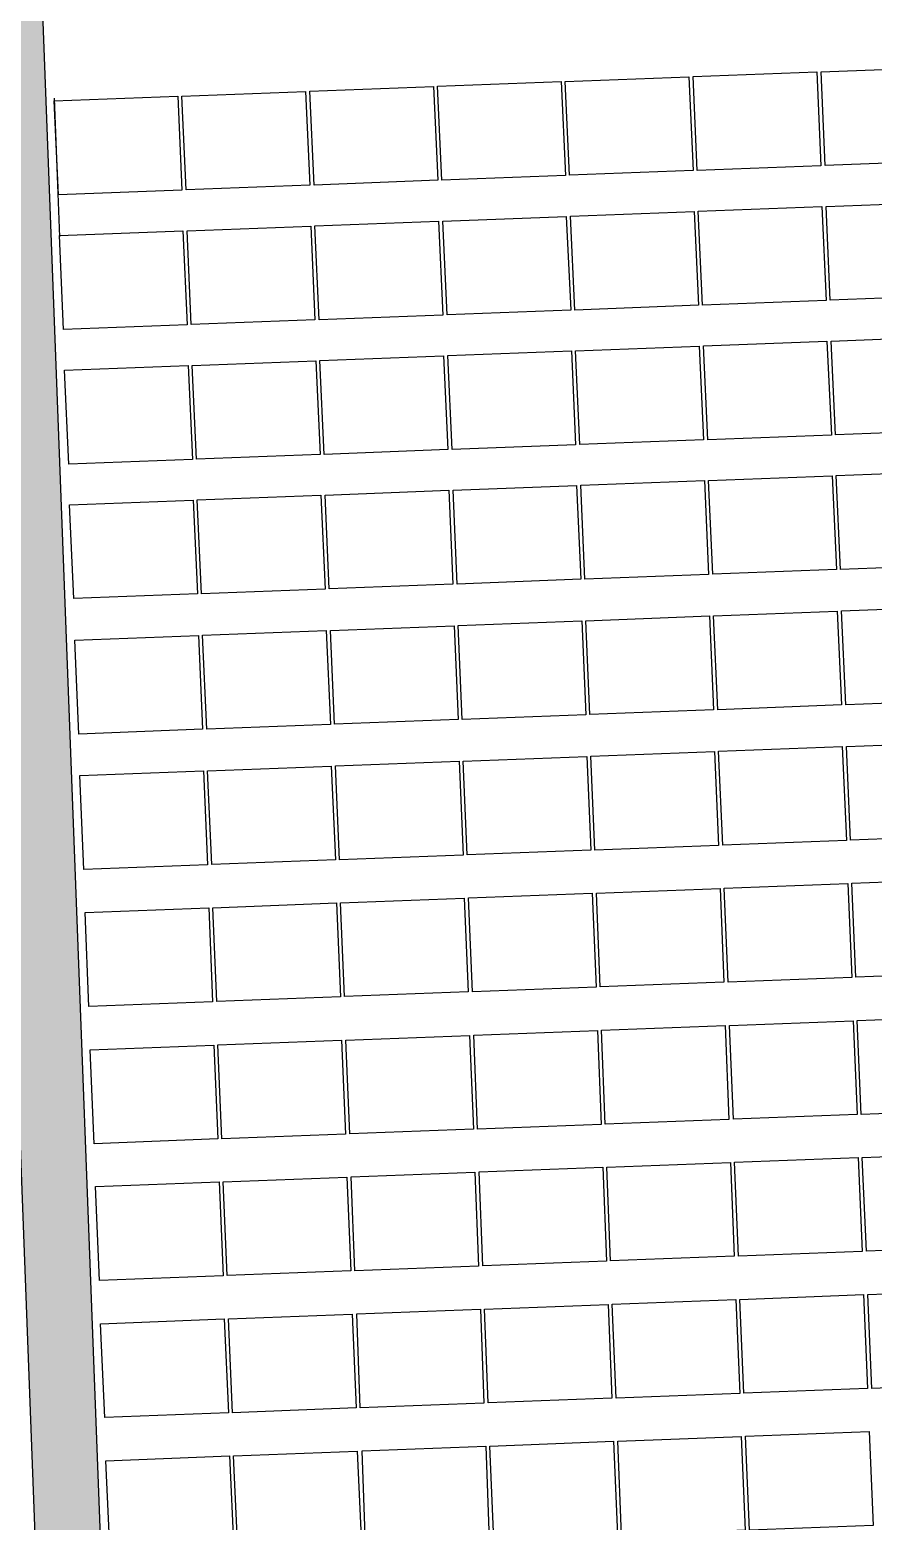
# Model space of a CAD drawing. Header units: metres. Extents: x 1956498 to 1957612, y 2277909 to 2278547.
# Drawn here: x 1956803.3 to 1956854.7, y 2278176.8 to 2278267.7 of the extents above; entities that cross this region are included whole.
import ezdxf

# ---------------------------------------------------------------- set-up
doc = ezdxf.new("R2010")
doc.units = ezdxf.units.M
doc.layers.add('PVcase AlignmentLine', color=130, linetype='Continuous', plot=False)
doc.layers.add('PVcase PV Modules (full frames)', color=142, linetype='Continuous')
doc.layers.add('UBS-100-Circulation intérieure lourde', color=252, linetype='Continuous')

# ---------------------------------------------------------------- blocks, each defined once
blk = doc.blocks.new('3P6@20DEG F FX ID1 PVBlock')
at = {"color": 0, "transparency": 33554687}
blk.add_polyline3d([(0, 0, 2.083586713139974), (7.539539347030692, 0.2870042413902952, 2.083586713139975), (7.757297679336461, -5.433460050740019, 1.675326544159361e-15), (0.2177583323057694, -5.720464292130313, 0)], close=True, dxfattribs=at)

msp = doc.modelspace()

# ---------------------------------------------------------------- hatches: boundary and pattern name
at = {"layer": 'UBS-100-Circulation intérieure lourde', "transparency": 33554687}
h = msp.add_hatch(color=256, dxfattribs=at)
h.dxf.hatch_style = 1
edge = h.paths.add_edge_path()
edge.add_arc((1956764.775937202, 2278354.047734615), 10.98888332588078, 38.055118836919576, 92.19845196404327, ccw=False)
edge.add_arc((1956785.235277975, 2278370.073881621), 15.0000000032406, 218.0847095287733, 272.1729597382801)
edge.add_line((1956785.804021141, 2278355.084667789), (1956796.795983654, 2278355.501741271))
edge.add_line((1956796.795983654, 2278355.501741271), (1956798.696412464, 2278305.415981365))
edge.add_line((1956798.696412464, 2278305.415981365), (1956793.250331421, 2278305.209338011))
edge.add_line((1956793.250331421, 2278305.209338011), (1956793.705325957, 2278293.21796695))
edge.add_line((1956793.705325957, 2278293.21796695), (1956799.151407176, 2278293.424610309))
edge.add_line((1956799.151407176, 2278293.424610309), (1956805.262231156, 2278132.373971497))
edge.add_line((1956805.262231156, 2278132.373971497), (1956799.816150151, 2278132.167328046))
edge.add_line((1956799.816150151, 2278132.167328046), (1956800.271144691, 2278120.175957077))
edge.add_line((1956800.271144691, 2278120.175957077), (1956805.717225689, 2278120.382600434))
edge.add_line((1956805.717225689, 2278120.382600434), (1956808.505499487, 2278046.968937048))
edge.add_line((1956808.505499487, 2278046.968937048), (1956797.471805961, 2278046.520477231))
edge.add_arc((1956798.050883183, 2278031.558597255), 14.97308194175755, 92.21644131539423, 143.3305284562901)
edge.add_arc((1956776.381759162, 2278046.057097211), 11.14352137835336, 272.4211575891524, 330.0899243735837, ccw=False)
edge.add_line((1956776.852512727, 2278034.923523671), (1956777.009638957, 2278030.929814869))
edge.add_line((1956777.009638957, 2278030.929814869), (1956811.05939886, 2278032.310913297))
edge.add_line((1956811.05939886, 2278032.310913297), (1956845.09821501, 2278033.703832236))
edge.add_line((1956845.09821501, 2278033.703832236), (1956844.941310405, 2278037.691699671))
edge.add_arc((1956844.479915648, 2278048.799243783), 11.11712288870125, 215.1122603936908, 272.3786340929611, ccw=False)
edge.add_line((1956835.38581278, 2278042.404893593), (1956835.385812779, 2278042.404893593))
edge.add_arc((1956824.047902401, 2278032.596641205), 14.99166523962915, 40.86258006122761, 92.23155383180028)
edge.add_line((1956823.464155207, 2278047.576937126), (1956812.498220958, 2278047.131225021))
edge.add_line((1956812.498220958, 2278047.131225021), (1956800.793107333, 2278355.653406116))
edge.add_line((1956800.793107333, 2278355.653406116), (1956811.785325112, 2278356.070489282))
edge.add_arc((1956811.231408061, 2278371.033193459), 14.9729536298442, 272.1201129472284, 326.3140567721247)
edge.add_arc((1956832.785994752, 2278356.711410502), 10.90591148877471, 91.9203326248624, 146.5138370824924, ccw=False)
edge.add_line((1956832.420539268, 2278367.611197091), (1956832.168946329, 2278371.604529158))
edge.add_line((1956832.168946329, 2278371.604529158), (1956798.235802155, 2278370.316987037))
edge.add_line((1956798.235802155, 2278370.316987037), (1956764.21250126, 2278369.026024087))
edge.add_line((1956764.21250126, 2278369.026024087), (1956764.35439473, 2278365.028529609))

# ---------------------------------------------------------------- linework, layer by layer
at = {"layer": 'PVcase AlignmentLine', "transparency": 33554687}
msp.add_lwpolyline([(1956804.788454638, 2278263.543086052), (1956805.108901626, 2278255.097712621)], dxfattribs=at)
msp.add_lwpolyline([(1956804.788454638, 2278263.543086052), (1956805.108901626, 2278255.097712621)], dxfattribs=at)
at = {"layer": 'UBS-100-Circulation intérieure lourde', "transparency": 33554687}
msp.add_lwpolyline([(1956796.795983654, 2278355.501741271), (1956798.696412464, 2278305.415981365), (1956793.250331421, 2278305.209338011), (1956793.705325957, 2278293.217966949), (1956799.151407176, 2278293.424610308), (1956805.262231156, 2278132.373971497), (1956799.816150151, 2278132.167328045), (1956800.271144692, 2278120.175957076), (1956805.717225689, 2278120.382600434), (1956808.505499487, 2278046.968937048), (1956797.471805961, 2278046.52047723, 0.2268002442284344), (1956786.041064621, 2278040.500489724, -0.2570762172775547), (1956776.852512727, 2278034.92352367), (1956844.941310405, 2278037.69169967, -0.2552052530752312), (1956835.38581278, 2278042.404893592), (1956835.38581278, 2278042.404893592, 0.2279698997739576), (1956823.464155208, 2278047.576937125), (1956812.498220959, 2278047.131225021), (1956800.793107334, 2278355.653406115)], format="xyb", dxfattribs=at)

# ---------------------------------------------------------------- block references
at = {"layer": 'PVcase PV Modules (full frames)', "color": 144, "true_color": 0x007ca5, "transparency": 33554687, "extrusion": (-0.02196068660945072, -0.0008359675453166328, 0.9997584855363343), "rotation": 87.82000000000001}
msp.add_blockref('3P6@20DEG F FX ID1 PVBlock', (-2202179.597780575, 2041603.08853152, -44257.7219462739), dxfattribs=at)
at = {"layer": 'PVcase PV Modules (full frames)', "color": 144, "true_color": 0x007ca5, "transparency": 33554687, "extrusion": (-0.01294352320587762, -0.000492715255884116, 0.999916107700389), "rotation": 359.9998172912177}
msp.add_blockref('3P6@20DEG F FX ID1 PVBlock', (1956687.887618688, 2278252.406222177, -25830.424364393), dxfattribs=at)
at = {"layer": 'PVcase PV Modules (full frames)', "color": 144, "true_color": 0x007ca5, "transparency": 33554687, "extrusion": (-0.01230357739530229, -0.0004683547275492643, 0.9999241984406253), "rotation": 359.9998349120181}
msp.add_blockref('3P6@20DEG F FX ID1 PVBlock', (1956711.089245747, 2278253.917792236, -24522.64079550252), dxfattribs=at)
at = {"layer": 'PVcase PV Modules (full frames)', "color": 144, "true_color": 0x007ca5, "transparency": 33554687, "extrusion": (-0.01547533842738858, -0.0005890927231993213, 0.9998800762443071), "rotation": 359.9997388184063}
msp.add_blockref('3P6@20DEG F FX ID1 PVBlock', (1956580.092004348, 2278245.504642625, -31004.53370450991), dxfattribs=at)
at = {"layer": 'PVcase PV Modules (full frames)', "color": 144, "true_color": 0x007ca5, "transparency": 33554687, "extrusion": (-0.0150474809233, -0.0005728056647025115, 0.9998866161778212), "rotation": 359.9997530617106}
msp.add_blockref('3P6@20DEG F FX ID1 PVBlock', (1956600.395041435, 2278246.785369452, -30130.18647444089), dxfattribs=at)
at = {"layer": 'PVcase PV Modules (full frames)', "color": 144, "true_color": 0x007ca5, "transparency": 33554687, "extrusion": (-0.02173163834616664, -0.0008272484684579782, 0.9997634978107387), "rotation": 87.82000000000001}
msp.add_blockref('3P6@20DEG F FX ID1 PVBlock', (-2202179.597780575, 2041597.591196937, -43789.646431337), dxfattribs=at)
at = {"layer": 'PVcase PV Modules (full frames)', "color": 144, "true_color": 0x007ca5, "transparency": 33554687, "extrusion": (-0.02196068660943572, -0.0008359675453160621, 0.9997584855363346), "rotation": 87.82000000000001}
msp.add_blockref('3P6@20DEG F FX ID1 PVBlock', (-2202179.597780574, 2041595.293471128, -44257.72194624325), dxfattribs=at)
at = {"layer": 'PVcase PV Modules (full frames)', "color": 144, "true_color": 0x007ca5, "transparency": 33554687, "extrusion": (-0.01849073719067673, -0.0007038785469363622, 0.9998287839390985), "rotation": 87.82000000000001}
msp.add_blockref('3P6@20DEG F FX ID1 PVBlock', (-2202171.381794067, 2041744.490030135, -37166.99506135732), dxfattribs=at)
at = {"layer": 'PVcase PV Modules (full frames)', "color": 144, "true_color": 0x007ca5, "transparency": 33554687, "extrusion": (-0.01965903157155492, -0.0007483514818294657, 0.9998064624954813), "rotation": 87.82000000000001}
msp.add_blockref('3P6@20DEG F FX ID1 PVBlock', (-2202171.381794066, 2041707.430210013, -39554.50032552273), dxfattribs=at)
at = {"layer": 'PVcase PV Modules (full frames)', "color": 144, "true_color": 0x007ca5, "transparency": 33554687, "extrusion": (-0.01227147086122434, -0.0004671325426076413, 0.9999245935519787), "rotation": 359.99983577253}
msp.add_blockref('3P6@20DEG F FX ID1 PVBlock', (1956712.159434403, 2278245.767281154, -24457.37773245924), dxfattribs=at)
at = {"layer": 'PVcase PV Modules (full frames)', "color": 144, "true_color": 0x007ca5, "transparency": 33554687, "extrusion": (-0.01498697741076875, -0.0005705025047989404, 0.9998875261923118), "rotation": 359.9997550436288}
msp.add_blockref('3P6@20DEG F FX ID1 PVBlock', (1956602.447956058, 2278238.712252609, -30006.92374355266), dxfattribs=at)
at = {"layer": 'PVcase PV Modules (full frames)', "color": 144, "true_color": 0x007ca5, "transparency": 33554687, "extrusion": (-0.02152473790986357, -0.0008193724829326994, 0.9997679802267354), "rotation": 87.82000000000001}
msp.add_blockref('3P6@20DEG F FX ID1 PVBlock', (-2202171.381794066, 2041606.613190439, -43367.2126002466), dxfattribs=at)
at = {"layer": 'PVcase PV Modules (full frames)', "color": 144, "true_color": 0x007ca5, "transparency": 33554687, "extrusion": (-0.02304644976847497, -0.0008772988014374743, 0.9997340103747007), "rotation": 87.82000000000001}
msp.add_blockref('3P6@20DEG F FX ID1 PVBlock', (-2202171.381794065, 2041545.986431547, -46476.93343223161), dxfattribs=at)
at = {"layer": 'PVcase PV Modules (full frames)', "color": 144, "true_color": 0x007ca5, "transparency": 33554687, "extrusion": (-0.01870972365587023, -0.0007122146058684449, 0.9998247041312173), "rotation": 87.82000000000001}
msp.add_blockref('3P6@20DEG F FX ID1 PVBlock', (-2202171.381794067, 2041705.097776398, -37614.53610637153), dxfattribs=at)
at = {"layer": 'PVcase PV Modules (full frames)', "color": 144, "true_color": 0x007ca5, "transparency": 33554687, "extrusion": (-0.01576405449769255, -0.0006000831475370381, 0.999875559500286), "rotation": 87.82000000000001}
msp.add_blockref('3P6@20DEG F FX ID1 PVBlock', (-2202163.174339263, 2041838.301311187, -31595.25545615565), dxfattribs=at)
at = {"layer": 'PVcase PV Modules (full frames)', "color": 144, "true_color": 0x007ca5, "transparency": 33554687, "extrusion": (-0.02506529498721871, -0.0009541492711837678, 0.9996853607942711), "rotation": 87.82000000000001}
for p in [(-2202163.174339265, 2041463.481545727, -50603.10308189945), (-2202154.970406802, 2041463.470270928, -50603.55408835527)]:
    msp.add_blockref('3P6@20DEG F FX ID1 PVBlock', p, dxfattribs=at)
at = {"layer": 'PVcase PV Modules (full frames)', "color": 144, "true_color": 0x007ca5, "transparency": 33554687, "extrusion": (-0.01932378855871913, -0.0007355899373700918, 0.9998130075685064), "rotation": 87.82000000000001}
msp.add_blockref('3P6@20DEG F FX ID1 PVBlock', (-2202163.174339263, 2041728.381800444, -38869.81186681741), dxfattribs=at)
at = {"layer": 'PVcase PV Modules (full frames)', "color": 144, "true_color": 0x007ca5, "transparency": 33554687, "extrusion": (-0.01858854953375973, -0.0007076019252533941, 0.9998269675927662), "rotation": 87.82000000000001}
msp.add_blockref('3P6@20DEG F FX ID1 PVBlock', (-2202163.174339263, 2041717.434235021, -37367.31799950996), dxfattribs=at)
at = {"layer": 'PVcase PV Modules (full frames)', "color": 144, "true_color": 0x007ca5, "transparency": 33554687, "extrusion": (-0.02085770416988225, -0.0007939808106151506, 0.9997821391539429), "rotation": 87.82000000000001}
msp.add_blockref('3P6@20DEG F FX ID1 PVBlock', (-2202163.174339264, 2041635.097723749, -42004.46870311192), dxfattribs=at)
at = {"layer": 'PVcase PV Modules (full frames)', "color": 144, "true_color": 0x007ca5, "transparency": 33554687, "extrusion": (-0.01673997052529942, -0.0006372329024851634, 0.9998596738148009), "rotation": 87.82000000000001}
msp.add_blockref('3P6@20DEG F FX ID1 PVBlock', (-2202163.174339263, 2041798.671551096, -33589.60963341291), dxfattribs=at)
at = {"layer": 'PVcase PV Modules (full frames)', "color": 144, "true_color": 0x007ca5, "transparency": 33554687, "extrusion": (-0.02018669161818101, -0.0007684376786676762, 0.9997959326707858), "rotation": 87.82000000000001}
msp.add_blockref('3P6@20DEG F FX ID1 PVBlock', (-2202163.174339263, 2041647.254322569, -40633.20170767701), dxfattribs=at)
at = {"layer": 'PVcase PV Modules (full frames)', "color": 144, "true_color": 0x007ca5, "transparency": 33554687, "extrusion": (-0.01477784854489688, -0.0005625416906510565, 0.9998906433901811), "rotation": 359.9997618325659}
msp.add_blockref('3P6@20DEG F FX ID1 PVBlock', (1956632.393544738, 2278223.670893509, -29580.31817498525), dxfattribs=at)
at = {"layer": 'PVcase PV Modules (full frames)', "color": 144, "true_color": 0x007ca5, "transparency": 33554687, "extrusion": (-0.02523874350160018, -0.0009607518574956134, 0.9996809905076363), "rotation": 87.82000000000001}
msp.add_blockref('3P6@20DEG F FX ID1 PVBlock', (-2202154.970406803, 2041462.448687262, -50958.01223876153), dxfattribs=at)
at = {"layer": 'PVcase PV Modules (full frames)', "color": 144, "true_color": 0x007ca5, "transparency": 33554687, "extrusion": (-0.02072208345425979, -0.0007888181980452775, 0.999784963391211), "rotation": 87.82000000000001}
for p in [(-2202154.970406802, 2041632.973292106, -41727.6923854319), (-2202154.970406802, 2041625.178238335, -41727.69238543191), (-2202146.714024335, 2041625.170719564, -41728.01321666776)]:
    msp.add_blockref('3P6@20DEG F FX ID1 PVBlock', p, dxfattribs=at)
at = {"layer": 'PVcase PV Modules (full frames)', "color": 144, "true_color": 0x007ca5, "transparency": 33554687, "extrusion": (-0.01441552009210419, -0.0005487490969737198, 0.9998959404132526), "rotation": 359.9997733689383}
msp.add_blockref('3P6@20DEG F FX ID1 PVBlock', (1956626.939272449, 2278223.874713031, -28839.87121357705), dxfattribs=at)
at = {"layer": 'PVcase PV Modules (full frames)', "color": 144, "true_color": 0x007ca5, "transparency": 33554687, "extrusion": (-0.01402467422168348, -0.0005338709436307303, 0.9999015068969499), "rotation": 359.9997854921682}
msp.add_blockref('3P6@20DEG F FX ID1 PVBlock', (1956645.363590786, 2278225.008345526, -28041.15327922337), dxfattribs=at)
at = {"layer": 'PVcase PV Modules (full frames)', "color": 144, "true_color": 0x007ca5, "transparency": 33554687, "extrusion": (-0.014546227181429, -0.0005537246647490606, 0.9998940447186303), "rotation": 359.9997692403101}
for p in [(1956639.20383394, 2278215.931932595, -29107.34268207767), (1956639.504353397, 2278207.675347353, -29107.69800920512)]:
    msp.add_blockref('3P6@20DEG F FX ID1 PVBlock', p, dxfattribs=at)
at = {"layer": 'PVcase PV Modules (full frames)', "color": 144, "true_color": 0x007ca5, "transparency": 33554687, "extrusion": (-0.01841947832921557, -0.0007011659680194486, 0.9998301011593744), "rotation": 87.82000000000001}
msp.add_blockref('3P6@20DEG F FX ID1 PVBlock', (-2202146.714024336, 2041754.902997564, -37022.64003645846), dxfattribs=at)
at = {"layer": 'PVcase PV Modules (full frames)', "color": 144, "true_color": 0x007ca5, "transparency": 33554687, "extrusion": (-0.02524037958171612, -0.0009608141374189503, 0.9996809491406566), "rotation": 87.82000000000001}
msp.add_blockref('3P6@20DEG F FX ID1 PVBlock', (-2202146.714024336, 2041462.355061401, -50961.76939150222), dxfattribs=at)
at = {"layer": 'PVcase PV Modules (full frames)', "color": 144, "true_color": 0x007ca5, "transparency": 33554687, "extrusion": (-0.01554853390258551, -0.0005918790223172336, 0.9998789390584758), "rotation": 359.9997363417323}
msp.add_blockref('3P6@20DEG F FX ID1 PVBlock', (1956586.938953125, 2278212.769359936, -31155.60865848756), dxfattribs=at)
at = {"layer": 'PVcase PV Modules (full frames)', "color": 144, "true_color": 0x007ca5, "transparency": 33554687, "extrusion": (-0.01434079607425821, -0.000545904611512686, 0.9998970164752526), "rotation": 359.9997757124909}
msp.add_blockref('3P6@20DEG F FX ID1 PVBlock', (1956629.304334082, 2278215.785950641, -28687.52966070045), dxfattribs=at)
at = {"layer": 'PVcase PV Modules (full frames)', "color": 144, "true_color": 0x007ca5, "transparency": 33554687, "extrusion": (-0.0143380256831165, -0.0005457991522834968, 0.9998970562626913), "rotation": 359.9997757991438}
msp.add_blockref('3P6@20DEG F FX ID1 PVBlock', (1956637.169748801, 2278216.088419323, -28681.86827168358), dxfattribs=at)
at = {"layer": 'PVcase PV Modules (full frames)', "color": 144, "true_color": 0x007ca5, "transparency": 33554687, "extrusion": (-0.01712878208276182, -0.0006520336165549459, 0.9998530790453786), "rotation": 87.82000000000001}
msp.add_blockref('3P6@20DEG F FX ID1 PVBlock', (-2202138.451983236, 2041801.009118926, -34385.35365972511), dxfattribs=at)
at = {"layer": 'PVcase PV Modules (full frames)', "color": 144, "true_color": 0x007ca5, "transparency": 33554687, "extrusion": (-0.01899688811945081, -0.0007231459658933319, 0.9998192813212241), "rotation": 87.82000000000001}
msp.add_blockref('3P6@20DEG F FX ID1 PVBlock', (-2202138.451983236, 2041740.94646593, -38202.99343240983), dxfattribs=at)
at = {"layer": 'PVcase PV Modules (full frames)', "color": 144, "true_color": 0x007ca5, "transparency": 33554687, "extrusion": (-0.01620905337532116, -0.0006170227189637232, 0.999868434281051), "rotation": 87.82000000000001}
msp.add_blockref('3P6@20DEG F FX ID1 PVBlock', (-2202138.451983237, 2041800.60962478, -32505.76580376148), dxfattribs=at)
at = {"layer": 'PVcase PV Modules (full frames)', "color": 144, "true_color": 0x007ca5, "transparency": 33554687, "extrusion": (-0.01383502247950805, -0.000526651556359697, 0.9999041528022222), "rotation": 359.999791254678}
msp.add_blockref('3P6@20DEG F FX ID1 PVBlock', (1956643.235503729, 2278208.602469883, -27654.30226685544), dxfattribs=at)
at = {"layer": 'PVcase PV Modules (full frames)', "color": 144, "true_color": 0x007ca5, "transparency": 33554687, "extrusion": (-0.01398613116238456, -0.0005324037423886139, 0.99990204754334), "rotation": 359.9997866696405}
msp.add_blockref('3P6@20DEG F FX ID1 PVBlock', (1956647.004967213, 2278208.582428577, -27963.10245632977), dxfattribs=at)
at = {"layer": 'PVcase PV Modules (full frames)', "color": 144, "true_color": 0x007ca5, "transparency": 33554687, "extrusion": (-0.01604005755117341, -0.0006105896312013054, 0.9998711635676155), "rotation": 87.82000000000001}
msp.add_blockref('3P6@20DEG F FX ID1 PVBlock', (-2202138.451983238, 2041798.283066225, -32160.41472868997), dxfattribs=at)
at = {"layer": 'PVcase PV Modules (full frames)', "color": 144, "true_color": 0x007ca5, "transparency": 33554687, "extrusion": (-0.01437371577602914, -0.0005471577509418583, 0.9998965431049281), "rotation": 359.9997746815389}
msp.add_blockref('3P6@20DEG F FX ID1 PVBlock', (1956652.397274462, 2278200.007683814, -28755.54196429404), dxfattribs=at)
at = {"layer": 'PVcase PV Modules (full frames)', "color": 144, "true_color": 0x007ca5, "transparency": 33554687, "extrusion": (-0.01437395969036766, -0.0005471670359188934, 0.9998965395934993), "rotation": 359.9997746738914}
msp.add_blockref('3P6@20DEG F FX ID1 PVBlock', (1956660.179960811, 2278200.303640432, -28756.03968796886), dxfattribs=at)
at = {"layer": 'PVcase PV Modules (full frames)', "color": 144, "true_color": 0x007ca5, "transparency": 33554687, "extrusion": (-0.01387195283415124, -0.0005280573675015697, 0.9999036403974055), "rotation": 359.999790138713}
msp.add_blockref('3P6@20DEG F FX ID1 PVBlock', (1956642.570053329, 2278200.184888106, -27730.08250818803), dxfattribs=at)
at = {"layer": 'PVcase PV Modules (full frames)', "color": 144, "true_color": 0x007ca5, "transparency": 33554687, "extrusion": (-0.01320700213228288, -0.000502744989255698, 0.9999126573567082), "rotation": 359.9998097767239}
msp.add_blockref('3P6@20DEG F FX ID1 PVBlock', (1956667.567588354, 2278201.836731581, -26371.21453662335), dxfattribs=at)
at = {"layer": 'PVcase PV Modules (full frames)', "color": 144, "true_color": 0x007ca5, "transparency": 33554687, "extrusion": (-0.006036083687054307, -0.0002297728733591163, 0.9999817562826582), "rotation": 359.9999602670676}
msp.add_blockref('3P6@20DEG F FX ID1 PVBlock', (1956805.94394921, 2278212.471206501, -11716.95791320302), dxfattribs=at)
at = {"layer": 'PVcase PV Modules (full frames)', "color": 144, "true_color": 0x007ca5, "transparency": 33554687, "extrusion": (-0.008769244667564841, -0.0003338148788057639, 0.9999614937164266), "rotation": 359.9999161372886}
msp.add_blockref('3P6@20DEG F FX ID1 PVBlock', (1956736.867650865, 2278208.267866558, -17302.48767077713), dxfattribs=at)
at = {"layer": 'PVcase PV Modules (full frames)', "color": 144, "true_color": 0x007ca5, "transparency": 33554687, "extrusion": (-0.01620905337533621, -0.0006170227189642964, 0.9998684342810509), "rotation": 87.82000000000001}
msp.add_blockref('3P6@20DEG F FX ID1 PVBlock', (-2202130.105573333, 2041800.604386965, -32506.07683666418), dxfattribs=at)
at = {"layer": 'PVcase PV Modules (full frames)', "color": 144, "true_color": 0x007ca5, "transparency": 33554687, "extrusion": (-0.01231074491366497, -0.000468627570235753, 0.9999241100942966), "rotation": 359.9998347196088}
msp.add_blockref('3P6@20DEG F FX ID1 PVBlock', (1956705.298164312, 2278195.785330173, -24540.1393429545), dxfattribs=at)
at = {"layer": 'PVcase PV Modules (full frames)', "color": 144, "true_color": 0x007ca5, "transparency": 33554687, "extrusion": (-0.01504443485963227, -0.0005726897115716974, 0.9998866620803822), "rotation": 359.9997531616817}
msp.add_blockref('3P6@20DEG F FX ID1 PVBlock', (1956641.608010486, 2278190.452425384, -30126.66910199662), dxfattribs=at)
at = {"layer": 'PVcase PV Modules (full frames)', "color": 144, "true_color": 0x007ca5, "transparency": 33554687, "extrusion": (-0.01265392648987694, -0.0004816913084041378, 0.9999198198445074), "rotation": 359.999825375886}
msp.add_blockref('3P6@20DEG F FX ID1 PVBlock', (1956673.738695821, 2278194.250827866, -25241.2915835741), dxfattribs=at)
at = {"layer": 'PVcase PV Modules (full frames)', "color": 144, "true_color": 0x007ca5, "transparency": 33554687, "extrusion": (-0.002208443675490195, -8.406782862495199e-05, 0.9999975578515842), "rotation": 359.9999946812531}
msp.add_blockref('3P6@20DEG F FX ID1 PVBlock', (1956826.975505662, 2278206.122106609, -3895.339663754539), dxfattribs=at)
at = {"layer": 'PVcase PV Modules (full frames)', "color": 144, "true_color": 0x007ca5, "transparency": 33554687, "extrusion": (-0.002208443675505246, -8.406782862552493e-05, 0.9999975578515841), "rotation": 359.9999946812531}
msp.add_blockref('3P6@20DEG F FX ID1 PVBlock', (1956834.76486471, 2278206.4186199, -3895.339663785291), dxfattribs=at)
at = {"layer": 'PVcase PV Modules (full frames)', "color": 144, "true_color": 0x007ca5, "transparency": 33554687, "extrusion": (-0.008693013637451265, -0.0003309130265889219, 0.9999621602893121), "rotation": 359.9999175890156}
msp.add_blockref('3P6@20DEG F FX ID1 PVBlock', (1956738.43815143, 2278200.00230064, -17146.96622961282), dxfattribs=at)
at = {"layer": 'PVcase PV Modules (full frames)', "color": 144, "true_color": 0x007ca5, "transparency": 33554687, "extrusion": (-0.009572473999100604, -0.0003643910472358213, 0.9999541164276995), "rotation": 359.999900070314}
msp.add_blockref('3P6@20DEG F FX ID1 PVBlock', (1956731.054899809, 2278199.096452909, -18944.18207047497), dxfattribs=at)
at = {"layer": 'PVcase PV Modules (full frames)', "color": 144, "true_color": 0x007ca5, "transparency": 33554687, "extrusion": (-0.02224896134518947, -0.0008469411695706495, 0.9997521024782672), "rotation": 87.82000000000001}
msp.add_blockref('3P6@20DEG F FX ID1 PVBlock', (-2202113.393681036, 2041605.769988133, -44850.14310345242), dxfattribs=at)
at = {"layer": 'PVcase PV Modules (full frames)', "color": 144, "true_color": 0x007ca5, "transparency": 33554687, "extrusion": (-0.003119865048088174, -0.0001187624946501918, 0.9999951261568987), "rotation": 359.9999893852732}
msp.add_blockref('3P6@20DEG F FX ID1 PVBlock', (1956823.102549864, 2278197.438914696, -5758.23927502169), dxfattribs=at)
at = {"layer": 'PVcase PV Modules (full frames)', "color": 144, "true_color": 0x007ca5, "transparency": 33554687, "extrusion": (-0.003002228104909542, -0.0001142844622290528, 0.9999954867725492), "rotation": 359.9999901706569}
msp.add_blockref('3P6@20DEG F FX ID1 PVBlock', (1956831.52392599, 2278197.787497939, -5517.840707899019), dxfattribs=at)
at = {"layer": 'PVcase PV Modules (full frames)', "color": 144, "true_color": 0x007ca5, "transparency": 33554687, "extrusion": (-0.00714378269608289, -0.0002719391515814369, 0.999974445882438), "rotation": 359.9999443457704}
msp.add_blockref('3P6@20DEG F FX ID1 PVBlock', (1956800.764795114, 2278194.98220988, -13981.40820064687), dxfattribs=at)
at = {"layer": 'PVcase PV Modules (full frames)', "color": 144, "true_color": 0x007ca5, "transparency": 33554687, "extrusion": (-0.0116457859873591, -0.0004433148789139309, 0.9999320872642575), "rotation": 359.9998520930644}
msp.add_blockref('3P6@20DEG F FX ID1 PVBlock', (1956681.818584436, 2278187.164347131, -23181.36163662644), dxfattribs=at)
at = {"layer": 'PVcase PV Modules (full frames)', "color": 144, "true_color": 0x007ca5, "transparency": 33554687, "extrusion": (-0.0089948698672317, -0.0003424036514466844, 0.9999594867172424), "rotation": 359.9999117662512}
msp.add_blockref('3P6@20DEG F FX ID1 PVBlock', (1956741.509668756, 2278191.56467651, -17764.09693452256), dxfattribs=at)
at = {"layer": 'PVcase PV Modules (full frames)', "color": 144, "true_color": 0x007ca5, "transparency": 33554687, "extrusion": (-0.002172288298237967, -8.269151819763889e-05, 0.9999976371600398), "rotation": 359.9999948539786}
msp.add_blockref('3P6@20DEG F FX ID1 PVBlock', (1956819.632703166, 2278197.501880076, -3821.813858844579), dxfattribs=at)
at = {"layer": 'PVcase PV Modules (full frames)', "color": 144, "true_color": 0x007ca5, "transparency": 33554687, "extrusion": (-0.009070038207257786, -0.0003452650507196056, 0.99995880675104), "rotation": 359.9999102853549}
msp.add_blockref('3P6@20DEG F FX ID1 PVBlock', (1956763.939675029, 2278183.998465095, -17918.1200631188), dxfattribs=at)
at = {"layer": 'PVcase PV Modules (full frames)', "color": 144, "true_color": 0x007ca5, "transparency": 33554687, "extrusion": (-0.009775359058009442, -0.0003721141812021542, 0.9999521507983885), "rotation": 359.9998957893758}
msp.add_blockref('3P6@20DEG F FX ID1 PVBlock', (1956759.159975795, 2278183.299520798, -19359.49614964939), dxfattribs=at)
at = {"layer": 'PVcase PV Modules (full frames)', "color": 144, "true_color": 0x007ca5, "transparency": 33554687, "extrusion": (-0.0121159923251642, -0.0004612140113498946, 0.9999264923041155), "rotation": 359.9998399078168}
msp.add_blockref('3P6@20DEG F FX ID1 PVBlock', (1956718.261645923, 2278179.749739265, -24142.77693828791), dxfattribs=at)
at = {"layer": 'PVcase PV Modules (full frames)', "color": 144, "true_color": 0x007ca5, "transparency": 33554687, "extrusion": (-0.01777745255667535, -0.0006767262627112598, 0.9998417395879012), "rotation": 87.82000000000001}
msp.add_blockref('3P6@20DEG F FX ID1 PVBlock', (-2202105.032543429, 2041739.251779747, -35712.01238611645), dxfattribs=at)
at = {"layer": 'PVcase PV Modules (full frames)', "color": 144, "true_color": 0x007ca5, "transparency": 33554687, "extrusion": (-0.01083323839343695, -0.0004123839963953617, 0.9999412337159371), "rotation": 359.9998720130947}
msp.add_blockref('3P6@20DEG F FX ID1 PVBlock', (1956707.304409045, 2278180.477683681, -21521.18375945294), dxfattribs=at)
at = {"layer": 'PVcase PV Modules (full frames)', "color": 144, "true_color": 0x007ca5, "transparency": 33554687, "extrusion": (-0.001572708485590873, -5.986758408693148e-05, 0.999998761501179), "rotation": 359.9999973026775}
msp.add_blockref('3P6@20DEG F FX ID1 PVBlock', (1956821.788180573, 2278189.304074885, -2596.831286816253), dxfattribs=at)
at = {"layer": 'PVcase PV Modules (full frames)', "color": 144, "true_color": 0x007ca5, "transparency": 33554687, "extrusion": (-0.0003572969768071394, -1.360106275192591e-05, 0.9999999360769387), "rotation": 359.9999998607822}
msp.add_blockref('3P6@20DEG F FX ID1 PVBlock', (1956831.122648889, 2278189.7506447, -113.0716961908392), dxfattribs=at)
at = {"layer": 'PVcase PV Modules (full frames)', "color": 144, "true_color": 0x007ca5, "transparency": 33554687, "extrusion": (-0.01184928731908135, -0.0004510614722593003, 0.9999296929952516), "rotation": 359.9998468785928}
msp.add_blockref('3P6@20DEG F FX ID1 PVBlock', (1956709.0999239, 2278171.291103648, -23597.97792108532), dxfattribs=at)
at = {"layer": 'PVcase PV Modules (full frames)', "color": 144, "true_color": 0x007ca5, "transparency": 33554687, "extrusion": (-0.007606753355086359, -0.0002895628466982461, 0.999971026308639), "rotation": 359.9999368982914}
msp.add_blockref('3P6@20DEG F FX ID1 PVBlock', (1956795.037992442, 2278177.772884658, -14928.04053024361), dxfattribs=at)
at = {"layer": 'PVcase PV Modules (full frames)', "color": 144, "true_color": 0x007ca5, "transparency": 33554687, "extrusion": (-0.01707154194267549, -0.0006498546819773287, 0.9998540594229699), "rotation": 87.82000000000001}
msp.add_blockref('3P6@20DEG F FX ID1 PVBlock', (-2202096.680076658, 2041771.76298552, -34269.79294550707), dxfattribs=at)
at = {"layer": 'PVcase PV Modules (full frames)', "color": 144, "true_color": 0x007ca5, "transparency": 33554687, "extrusion": (0.00671594898533803, 0.0002556529988151035, 0.999977415080346), "rotation": 359.9999508123771}
msp.add_blockref('3P6@20DEG F FX ID1 PVBlock', (1956775.281852512, 2278177.51711431, 14341.11262147017), dxfattribs=at)
at = {"layer": 'PVcase PV Modules (full frames)', "color": 144, "true_color": 0x007ca5, "transparency": 33554687, "extrusion": (-0.01185569387393544, -0.0004513053476913646, 0.9999296169462382), "rotation": 359.9998467129659}
msp.add_blockref('3P6@20DEG F FX ID1 PVBlock', (1956701.165871381, 2278170.983195911, -23611.07242910527), dxfattribs=at)
at = {"layer": 'PVcase PV Modules (full frames)', "color": 144, "true_color": 0x007ca5, "transparency": 33554687, "extrusion": (-0.01825526059738972, -0.0006949147657408804, 0.9998331173520858), "rotation": 87.82000000000001}
msp.add_blockref('3P6@20DEG F FX ID1 PVBlock', (-2202096.680076658, 2041721.933455593, -36688.78035045817), dxfattribs=at)

doc.saveas('drawing.dxf')
